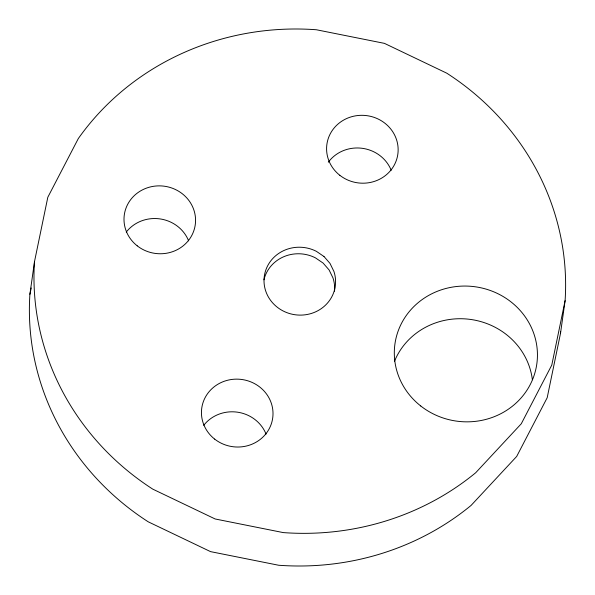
<?xml version="1.0" encoding="UTF-8"?>
<svg xmlns="http://www.w3.org/2000/svg" width="595" height="595" viewBox="0 0 595 595"><rect width="100%" height="100%" fill="white"/><g stroke="black" fill="none" stroke-linecap="round" stroke-linejoin="round"><path stroke-width="0.89" d="M29.899 294.332L34.488 261.666L47.816 197.257L78.309 138.568A266.091 251.893 8 0 1 316.347 29.75L384.444 43.368L446.778 73.185A266.091 251.893 8 0 1 565.101 300.668L560.512 333.334L547.184 397.743L516.691 456.432L471.106 505.4A266.091 251.893 8 0 1 278.653 565.25L210.556 551.632L148.222 521.815A266.091 251.893 8 0 1 29.899 294.332L31.215 287.958M565.101 300.668L551.781 365.077L521.279 423.766L475.695 472.742A266.091 251.893 8 0 1 283.25 532.592L215.145 518.974L152.811 489.157A266.091 251.893 8 0 1 34.488 261.666M263.949 279.821A35.819 33.908 8 0 1 315.432 257.851L323.078 263.05L329.08 269.929L333.014 278.021A35.819 33.908 8 0 1 334.524 291.208M560.624 331.497A266.091 251.893 8 0 1 560.512 333.334M203.721 425.336A35.819 33.908 8 0 1 237.36 412.164A35.819 33.908 8 0 1 266.062 434.105M126.274 232.065A35.819 33.908 8 0 1 159.914 218.893A35.819 33.908 8 0 1 188.615 240.834M394.522 361.225A71.638 67.815 8 0 1 470.281 319.396A71.638 67.815 8 0 1 532.376 379.751M328.314 162.219A35.819 33.908 8 0 1 362.035 148.274A35.819 33.908 8 0 1 391.198 170.274M324 256.519L316.354 251.313A35.819 33.908 8 0 0 264.864 273.291A35.819 33.908 8 0 0 301.315 315.105A35.819 33.908 8 0 0 333.936 271.484L329.994 263.399L324 256.519M339.805 175.28A35.819 33.908 8 0 0 397.698 155.117A35.819 33.908 8 0 0 349.585 117.371A35.819 33.908 8 0 0 339.805 175.28M137.222 245.839A35.819 33.908 8 0 0 195.115 225.676A35.819 33.908 8 0 0 147.002 187.923A35.819 33.908 8 0 0 137.222 245.839M214.669 439.11A35.819 33.908 8 0 0 272.562 418.947A35.819 33.908 8 0 0 224.449 381.194A35.819 33.908 8 0 0 214.669 439.11M420.769 406.006A71.638 67.815 8 0 0 536.549 365.68A71.638 67.815 8 0 0 440.322 290.174A71.638 67.815 8 0 0 420.769 406.006"/></g></svg>
